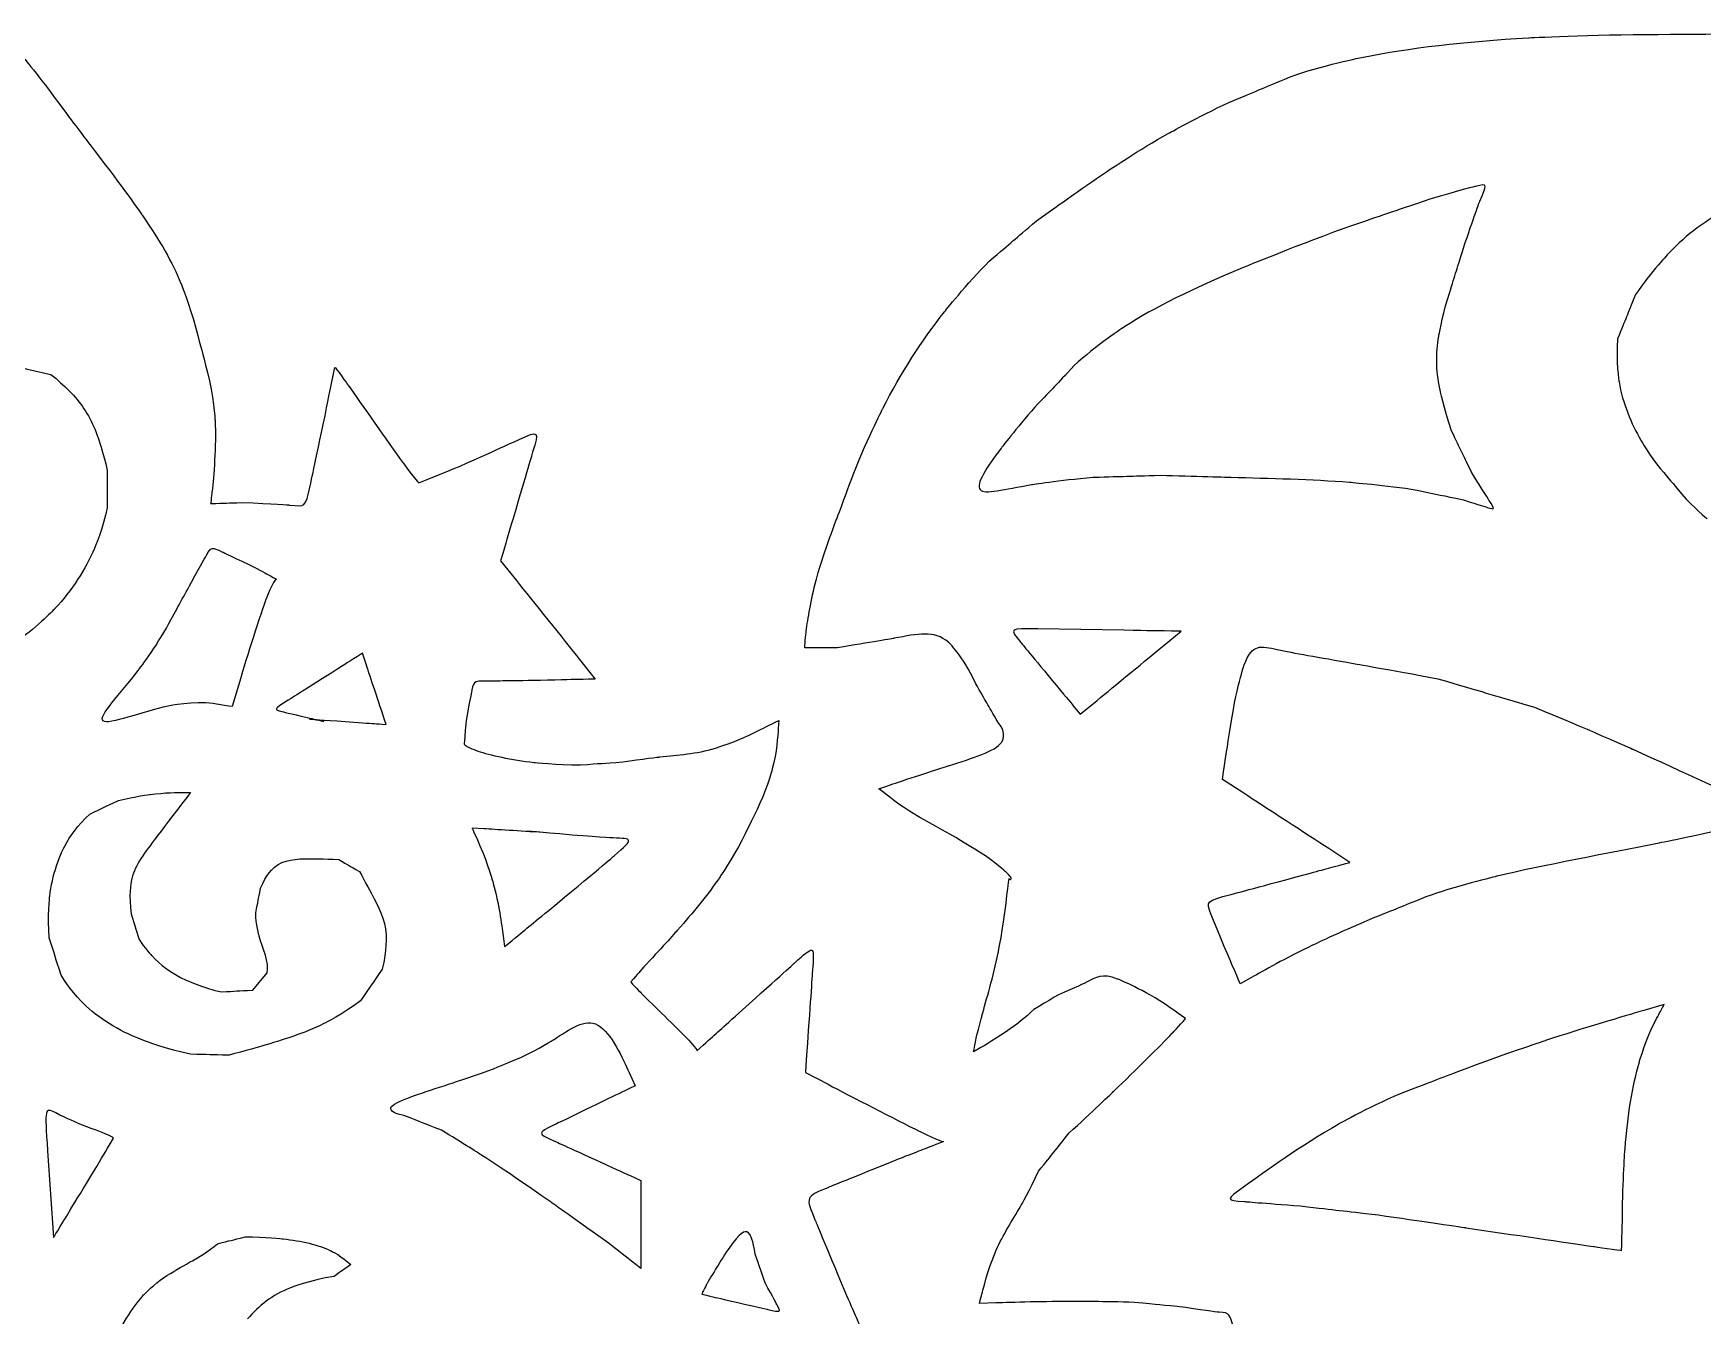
# Model space of a CAD drawing. Extents: x 0 to 339, y 0 to 248.
# Drawn here: x 104.5 to 189.9, y 177 to 242.6 of the extents above; entities that cross this region are included whole.
import ezdxf

# ---------------------------------------------------------------- set-up
doc = ezdxf.new("R2010")
doc.units = 0
doc.layers.add('layer_1', color=7, linetype='CONTINUOUS')

msp = doc.modelspace()

# ---------------------------------------------------------------- linework, layer by layer
at = {"layer": 'layer_1', "color": 1}
for p, q in [((152.9109, 219.294818), (152.9109, 219.294818)), ((128.397643, 215.655684), (129.20461, 214.646956)), ((160.259317, 212.097718), (155.865267, 212.173281)), ((162.330249, 211.340029), (163.188884, 212.047215)), ((121.534679, 210.316547), (121.332663, 210.922659)), ((168.113488, 211.112566), (168.113488, 211.112566)), ((132.432241, 210.61229), (133.239276, 209.603561)), ((114.993815, 209.280951), (114.665665, 208.195112)), ((158.037264, 207.804673), (158.895836, 208.511859)), ((108.074294, 207.462543), (108.074294, 207.462543)), ((118.628501, 207.559816), (118.628501, 207.559816)), ((119.362746, 207.437487), (119.211233, 207.462543)), ((142.619904, 207.485541), (142.594526, 207.082023)), ((122.544891, 207.285974), (122.544891, 207.285974)), ((147.989774, 203.794489), (147.737574, 203.996245)), ((166.396026, 203.763825), (165.309991, 204.470947)), ((112.215761, 203.801058), (112.54423, 203.801058)), ((127.545062, 201.944579), (126.938946, 201.982713)), ((171.825417, 200.228469), (170.739642, 200.935591)), ((128.529827, 196.477441), (128.605777, 195.921832)), ((115.72638, 193.699391), (116.458626, 194.583151)), ((166.800254, 194.34422), (166.219198, 194.01607)), ((187.886959, 192.955419), (186.851755, 192.652333)), ((133.378485, 191.906494), (133.378485, 191.906494)), ((152.95767, 190.756941), (152.579208, 190.530188)), ((134.969366, 189.481969), (135.272456, 188.800294)), ((143.981716, 189.480426), (145.141766, 188.875147)), ((105.233305, 185.479323), (105.536395, 181.034766)), ((135.575478, 183.951637), (135.575478, 183.168564)), ((166.446593, 183.662203), (166.446593, 183.662203)), ((140.286666, 180.782247), (140.286666, 180.782247)), ((153.714202, 177.694725), (152.881847, 177.66967))]:
    msp.add_line(p, q, dxfattribs=at)
for points in [[(172.525965, 241.418343), (174.770243, 241.8723), (177.746061, 242.225379), (180.948691, 242.401692)], [(180.948691, 242.401692), (180.948691, 242.401692), (184.151262, 242.578393), (187.58065, 242.578393)], [(187.58065, 242.578393), (191.035481, 242.603449), (191.035481, 242.603449), (194.490248, 242.628832)], [(103.936883, 241.478251), (103.936883, 241.478251), (104.844732, 240.36864), (105.802703, 239.057596)], [(168.768882, 240.409934), (170.281688, 240.964386), (172.525965, 241.418343), (172.525965, 241.418343)], [(165.641811, 239.098566), (167.205378, 239.75428), (167.205378, 239.75428), (168.768882, 240.409934)], [(105.802703, 239.057596), (106.88693, 237.619967), (106.88693, 237.619967), (107.971545, 236.182661)], [(162.540446, 237.509615), (162.540446, 237.509615), (164.028127, 238.342034), (165.641811, 239.098566)], [(158.379135, 234.86182), (159.690502, 235.769738), (161.052314, 236.677588), (162.540446, 237.509615)], [(107.971545, 236.182661), (109.182034, 234.619093), (110.089884, 233.307721), (110.089884, 233.307721)], [(155.807226, 233.046443), (157.067767, 233.95397), (158.379135, 234.86182), (158.379135, 234.86182)], [(178.239891, 234.800428), (178.239891, 234.800428), (177.532705, 234.623795), (175.967271, 234.169256)], [(178.467354, 234.042739), (178.795505, 234.876442), (178.947018, 234.977388), (178.239891, 234.800428)], [(175.967271, 234.169256), (173.744895, 233.411567), (173.744895, 233.411567), (171.52239, 232.653874)], [(177.633779, 231.643985), (178.138885, 233.209487), (178.467354, 234.042739), (178.467354, 234.042739)], [(110.089884, 233.307721), (110.997738, 231.996353), (111.603012, 230.937505), (112.056969, 229.827898)], [(153.386179, 230.978475), (154.596737, 232.012332), (154.596737, 232.012332), (155.807226, 233.046443)], [(191.245677, 233.68921), (190.058573, 233.108541), (189.048684, 232.351235), (188.139546, 231.39153)], [(171.52239, 232.653874), (168.643654, 231.593546), (166.219198, 230.583397), (166.219198, 230.583397)], [(176.825583, 229.068015), (177.229679, 230.355934), (177.229679, 230.355934), (177.633779, 231.643985)], [(188.139546, 231.39153), (188.139546, 231.39153), (187.23034, 230.431757), (186.422276, 229.270095)], [(151.091849, 228.381183), (151.091849, 228.381183), (152.226516, 229.818812), (153.386179, 230.978475)], [(166.219198, 230.583397), (163.794673, 229.573249), (161.825075, 228.613481), (160.309825, 227.628324)], [(112.056969, 229.827898), (112.056969, 229.827898), (112.510862, 228.718287), (112.813178, 227.558561)], [(176.371303, 227.149052), (176.371303, 227.149052), (176.52288, 228.05819), (176.825583, 229.068015)], [(186.422276, 229.270095), (185.967609, 228.133366), (185.967609, 228.133366), (185.512942, 226.997152)], [(147.939335, 223.438284), (148.847185, 225.228992), (149.956796, 226.943877), (151.091849, 228.381183)], [(112.813178, 227.558561), (113.115754, 226.423571), (113.115754, 226.423571), (113.418393, 225.2889)], [(160.309825, 227.628324), (160.309825, 227.628324), (158.794443, 226.643559), (157.73411, 225.63367)], [(176.421811, 224.446561), (176.219854, 225.431718), (176.219854, 226.239782), (176.371303, 227.149052)], [(185.512942, 226.997152), (185.412, 225.886253), (185.588955, 224.800091), (185.588955, 224.800091)], [(103.894301, 225.531759), (104.651926, 225.354803), (104.651926, 225.354803), (105.409619, 225.178229)], [(119.420077, 223.069618), (119.672277, 224.305163), (119.672277, 224.305163), (119.924473, 225.541036)], [(119.924473, 225.541036), (119.924473, 225.591475), (120.605183, 224.633182), (120.605183, 224.633182)], [(157.73411, 225.63367), (156.723966, 224.572951), (156.723966, 224.572951), (155.713818, 223.512368)], [(105.409619, 225.178229), (106.116741, 224.62262), (106.646907, 224.016504), (106.646907, 224.016504)], [(113.418393, 225.2889), (113.721033, 224.179225), (113.796528, 222.842478), (113.796528, 222.842478)], [(120.605183, 224.633182), (121.286284, 223.674893), (122.648091, 221.708194), (123.37924, 220.699402)], [(185.588955, 224.800091), (185.765593, 223.714252), (186.220128, 222.6536), (186.700178, 221.820025)], [(106.646907, 224.016504), (107.177456, 223.410328), (107.531049, 222.753709), (107.808696, 221.970637)], [(177.027663, 222.300394), (176.62389, 223.461796), (176.421811, 224.446561), (176.421811, 224.446561)], [(113.796528, 222.842478), (113.87235, 221.506051), (113.721033, 219.94287), (113.64521, 219.211329)], [(118.663545, 219.488913), (118.663545, 219.488913), (118.915745, 220.648959), (119.420077, 223.069618)], [(146.325651, 219.782079), (147.031417, 221.647963), (147.939335, 223.438284), (147.939335, 223.438284)], [(155.713818, 223.512368), (154.754045, 222.401468), (153.996352, 221.416312), (153.996352, 221.416312)], [(107.808696, 221.970637), (107.808696, 221.970637), (108.086663, 221.187884), (108.288679, 220.279069)], [(129.355545, 221.859129), (130.364341, 222.313086), (130.364341, 222.313086), (130.036318, 221.203475)], [(178.037811, 220.1789), (177.532705, 221.239679), (177.532705, 221.239679), (177.027663, 222.300394)], [(126.329675, 220.497705), (128.346817, 221.405236), (129.355545, 221.859129), (129.355545, 221.859129)], [(130.036318, 221.203475), (130.036318, 221.203475), (129.708623, 220.093864), (129.053292, 217.874902)], [(153.996352, 221.416312), (153.23879, 220.431547), (152.683505, 219.572784), (152.9109, 219.294818)], [(186.700178, 221.820025), (186.700178, 221.820025), (187.179837, 220.986837), (187.684943, 220.38098)], [(108.288679, 220.279069), (108.288679, 219.319359), (108.288679, 219.319359), (108.288679, 218.359718)], [(123.37924, 220.699402), (123.37924, 220.699402), (124.11078, 219.69067), (124.211335, 219.640231)], [(124.211335, 219.640231), (125.270507, 220.068808), (125.270507, 220.068808), (126.329675, 220.497705)], [(187.684943, 220.38098), (188.240552, 219.724297), (188.240552, 219.724297), (188.796161, 219.067678)], [(117.604378, 218.505241), (118.411345, 218.429741), (118.411345, 218.328863), (118.663545, 219.488913)], [(145.21604, 216.806329), (145.770876, 218.294011), (145.770876, 218.294011), (146.325651, 219.782079)], [(152.9109, 219.294818), (153.13804, 219.017175), (154.147865, 219.320329), (155.537181, 219.547469)], [(155.537181, 219.547469), (155.537181, 219.547469), (156.926046, 219.774864), (158.693496, 219.926441)], [(158.693496, 219.926441), (160.410894, 219.976944), (160.410894, 219.976944), (162.128233, 220.027451)], [(162.128233, 220.027451), (163.794673, 219.976944), (165.739534, 219.926441), (165.739534, 219.926441)], [(165.739534, 219.926441), (167.684009, 219.875938), (169.906062, 219.825371), (171.800293, 219.673858)], [(171.800293, 219.673858), (171.800293, 219.673858), (173.694328, 219.522218), (175.260149, 219.269758)], [(178.947018, 218.739209), (178.947018, 218.739209), (178.643928, 219.219255), (178.037811, 220.1789)], [(113.64521, 219.211329), (113.64521, 219.211329), (113.569711, 218.48018), (113.569711, 218.581059)], [(113.569711, 218.581059), (114.376746, 218.606119), (114.376746, 218.606119), (115.183718, 218.631498)], [(115.183718, 218.631498), (116.797338, 218.581059), (117.604378, 218.505241), (117.604378, 218.505241)], [(175.260149, 219.269758), (176.447253, 219.017175), (176.447253, 219.017175), (177.634039, 218.764715)], [(177.634039, 218.764715), (178.441912, 218.512069), (178.846008, 218.38568), (178.846008, 218.38568)], [(178.846008, 218.38568), (179.25004, 218.259546), (179.25004, 218.259546), (178.947018, 218.739209)], [(188.796161, 219.067678), (189.40189, 218.360556), (190.08402, 217.804947), (190.08402, 217.804947)], [(108.288679, 218.359718), (108.086663, 217.349506), (107.632059, 216.288791), (107.632059, 216.288791)], [(129.053292, 217.874902), (128.725274, 216.765295), (128.725274, 216.765295), (128.397643, 215.655684)], [(144.535326, 214.662866), (144.535326, 214.662866), (144.812523, 215.697042), (145.21604, 216.806329)], [(107.632059, 216.288791), (107.177456, 215.228072), (106.470334, 214.117177), (105.611635, 213.20797)], [(113.352427, 215.92283), (113.60495, 216.377428), (113.60495, 216.377428), (114.185683, 216.099462)], [(114.185683, 216.099462), (114.185683, 216.099462), (114.766671, 215.821819), (115.928396, 215.26621)], [(112.594738, 214.559088), (113.099844, 215.468226), (113.352427, 215.92283), (113.352427, 215.92283)], [(115.928396, 215.26621), (116.433502, 214.988244), (116.433502, 214.988244), (116.938608, 214.710602)], [(111.433012, 212.437654), (112.013745, 213.498373), (112.013745, 213.498373), (112.594738, 214.559088)], [(116.938608, 214.710602), (116.787095, 214.710602), (116.382999, 213.624439), (116.382999, 213.624439)], [(129.20461, 214.646956), (130.011586, 213.638224), (131.62527, 211.621022), (132.432241, 210.61229)], [(144.03093, 212.065897), (144.10643, 212.671108), (144.257747, 213.629078), (144.535326, 214.662866)], [(116.382999, 213.624439), (115.978967, 212.538664), (115.322284, 210.36705), (114.993815, 209.280951)], [(105.611635, 213.20797), (105.611635, 213.20797), (104.753, 212.298832), (103.743111, 211.591646)], [(109.867578, 210.038581), (109.867578, 210.038581), (110.776716, 211.225749), (111.433012, 212.437654)], [(143.955112, 211.208418), (143.955112, 211.460619), (144.03093, 212.065897), (144.03093, 212.065897)], [(148.519554, 211.687435), (148.519554, 211.687435), (147.283617, 211.460619), (145.619558, 211.208418)], [(151.293542, 211.485356), (150.56207, 212.115949), (149.755035, 211.914575), (148.519554, 211.687435)], [(155.865267, 212.173281), (154.400516, 212.198728), (154.400516, 212.198728), (155.006632, 211.466095)], [(163.188884, 212.047215), (161.724133, 212.07227), (161.724133, 212.07227), (160.259317, 212.097718)], [(121.332663, 210.922659), (120.575038, 210.442677), (120.575038, 210.442677), (119.817345, 209.962954)], [(145.619558, 211.208418), (144.787526, 211.208418), (144.787526, 211.208418), (143.955112, 211.208418)], [(152.68009, 209.392719), (152.02476, 210.855021), (151.293542, 211.485356), (151.293542, 211.485356)], [(155.006632, 211.466095), (155.006632, 211.466095), (155.612744, 210.733913), (156.825036, 209.269484)], [(158.895836, 208.511859), (159.754535, 209.218981), (161.47155, 210.632902), (162.330249, 211.340029)], [(166.421214, 210.32988), (166.825246, 211.441035), (167.279849, 211.289521), (168.113488, 211.112566)], [(168.113488, 211.112566), (168.946744, 210.935992), (170.158522, 210.733913), (172.002373, 210.405444)], [(108.074294, 207.462543), (107.796647, 207.690006), (108.958372, 208.851732), (109.867578, 210.038581)], [(119.817345, 209.962954), (118.302413, 209.003308), (117.544725, 208.523263), (117.544725, 208.523263)], [(122.544891, 207.285974), (122.140859, 208.498202), (121.736763, 209.710431), (121.534679, 210.316547)], [(165.663584, 206.845028), (166.017113, 209.218531), (166.421214, 210.32988), (166.421214, 210.32988)], [(172.002373, 210.405444), (172.002373, 210.405444), (173.845837, 210.077293), (176.320477, 209.623013)], [(128.06962, 209.502683), (127.035832, 209.502683), (127.035832, 209.553122), (126.934953, 209.048722)], [(131.171313, 209.553122), (129.103731, 209.502683), (128.06962, 209.502683), (128.06962, 209.502683)], [(133.239276, 209.603561), (132.205101, 209.578178), (132.205101, 209.578178), (131.171313, 209.553122)], [(153.840141, 207.375194), (153.260309, 208.383922), (153.260309, 208.383922), (152.68009, 209.392719)], [(156.825036, 209.269484), (157.431089, 208.536856), (157.431089, 208.536856), (158.037264, 207.804673)], [(176.320477, 209.623013), (178.795505, 208.890512), (178.795505, 208.890512), (181.270464, 208.158202)], [(113.705956, 208.346625), (112.746315, 208.498202), (111.407565, 208.220236), (111.407565, 208.220236)], [(114.665665, 208.195112), (114.185683, 208.270739), (114.185683, 208.270739), (113.705956, 208.346625)], [(117.544725, 208.523263), (116.787095, 208.043599), (116.787095, 208.043599), (117.216251, 207.942593)], [(126.934953, 209.048722), (126.934953, 209.048722), (126.834075, 208.54439), (126.632314, 207.485541)], [(111.407565, 208.220236), (110.069271, 207.942593), (108.35226, 207.235403), (108.074294, 207.462543)], [(117.216251, 207.942593), (117.216251, 207.942593), (117.645794, 207.841583), (118.504111, 207.639503)], [(118.504111, 207.639503), (118.933267, 207.538493), (118.933267, 207.538493), (119.362746, 207.437487)], [(118.628501, 207.559816), (118.73009, 207.552733), (118.831678, 207.545581), (118.933267, 207.538493)], [(119.211233, 207.462543), (119.089032, 207.483096), (118.868333, 207.519879), (118.628501, 207.559816)], [(118.933267, 207.538493), (118.933267, 207.538493), (120.137246, 207.454299), (121.340907, 207.370105)], [(126.632314, 207.485541), (126.581875, 206.880267), (126.581875, 206.880267), (126.531436, 206.275052)], [(141.510298, 206.930706), (142.065069, 207.207962), (142.065069, 207.207962), (142.619904, 207.485541)], [(181.270464, 208.158202), (183.745105, 207.14799), (186.296078, 206.011389), (186.296078, 206.011389)], [(121.340907, 207.370105), (121.942899, 207.327846), (121.942899, 207.327846), (122.544891, 207.285974)], [(139.392278, 206.073295), (139.392278, 206.073295), (140.40101, 206.375935), (141.510298, 206.930706)], [(142.594526, 207.082023), (142.569465, 206.678506), (142.519026, 205.871534), (142.291886, 205.014123)], [(154.016837, 206.366461), (154.016837, 206.366461), (154.344537, 206.820423), (153.840141, 207.375194)], [(165.309991, 204.470947), (165.486952, 205.65786), (165.486952, 205.65786), (165.663584, 206.845028)], [(126.531436, 206.275052), (126.632314, 206.123734), (127.237529, 205.921973), (127.237529, 205.921973)], [(127.237529, 205.921973), (127.842803, 205.720217), (128.952414, 205.468017), (130.112464, 205.341759)], [(136.542403, 205.619338), (137.475631, 205.720217), (138.383486, 205.770656), (139.392278, 206.073295)], [(151.343981, 205.181356), (152.529092, 205.559813), (153.688819, 205.912505), (154.016837, 206.366461)], [(186.296078, 206.011389), (188.846732, 204.875111), (191.472817, 203.612635), (192.78612, 203.031579)], [(130.112464, 205.341759), (130.112464, 205.341759), (131.272514, 205.215821), (132.48268, 205.215821)], [(132.48268, 205.215821), (133.566908, 205.291316), (133.566908, 205.291316), (134.651522, 205.367138)], [(134.651522, 205.367138), (135.609493, 205.518456), (136.542403, 205.619338), (136.542403, 205.619338)], [(142.291886, 205.014123), (142.291886, 205.014123), (142.065069, 204.156649), (141.661939, 203.249118)], [(148.948063, 204.399763), (150.158552, 204.803217), (151.343981, 205.181356), (151.343981, 205.181356)], [(147.737574, 203.996245), (148.342789, 204.198006), (148.342789, 204.198006), (148.948063, 204.399763)], [(107.392551, 202.68984), (108.124797, 203.043433), (108.124797, 203.043433), (108.857366, 203.397026)], [(108.857366, 203.397026), (109.716001, 203.599042), (110.47369, 203.700052), (110.47369, 203.700052)], [(110.47369, 203.700052), (111.23132, 203.801058), (111.887616, 203.801058), (112.215761, 203.801058)], [(112.54423, 203.801058), (112.215761, 203.371578), (112.215761, 203.371578), (111.887616, 202.942422)], [(141.661939, 203.249118), (141.207982, 202.315889), (141.207982, 202.315889), (140.754089, 201.382979)], [(149.528282, 202.709938), (148.746307, 203.189274), (148.24197, 203.592728), (147.989774, 203.794489)], [(170.739642, 200.935591), (169.653479, 201.642777), (167.481929, 203.056703), (166.396026, 203.763825)], [(106.306389, 201.401662), (106.306389, 201.401662), (106.786439, 202.184734), (107.392551, 202.68984)], [(111.887616, 202.942422), (111.23132, 202.083723), (110.675706, 201.351154), (110.675706, 201.351154)], [(151.368723, 201.67615), (150.309874, 202.230921), (149.528282, 202.709938), (149.528282, 202.709938)], [(126.938946, 201.982713), (126.938946, 201.982713), (126.938946, 201.982713), (127.343046, 201.073511)], [(130.575312, 201.755254), (129.363083, 201.831205), (128.151174, 201.906768), (127.545062, 201.944579)], [(131.434011, 201.679691), (130.575312, 201.755254), (130.575312, 201.755254), (129.716676, 201.831205)], [(134.161234, 201.477612), (134.161234, 201.477612), (133.201524, 201.528114), (131.434011, 201.679691)], [(134.211737, 200.568469), (135.272456, 201.477612), (135.120879, 201.427104), (134.161234, 201.477612)], [(153.184486, 200.566539), (152.276573, 201.12131), (152.276573, 201.12131), (151.368723, 201.67615)], [(192.180008, 202.19839), (190.260912, 201.743787), (187.634504, 201.213234), (187.634504, 201.213234)], [(105.347066, 198.497865), (105.473524, 199.55858), (105.82673, 200.618976), (106.306389, 201.401662)], [(110.675706, 201.351154), (110.120097, 200.618976), (109.665494, 200.01286), (109.513985, 199.255171)], [(127.343046, 201.073511), (127.747142, 200.164373), (128.024721, 199.154161), (128.024721, 199.154161)], [(140.754089, 201.382979), (140.249688, 200.424622), (139.619031, 199.491393), (139.619031, 199.491393)], [(187.634504, 201.213234), (185.007899, 200.683136), (181.674628, 200.076956), (179.351114, 199.521347)], [(116.13048, 198.901961), (116.382999, 199.608764), (116.837602, 199.987417), (116.837602, 199.987417)], [(116.837602, 199.987417), (117.292201, 200.366389), (117.948497, 200.416892), (118.655624, 200.416892)], [(118.655624, 200.416892), (118.655624, 200.416892), (119.362746, 200.416892), (120.120435, 200.366389)], [(120.120435, 200.366389), (120.650601, 200.063363), (120.650601, 200.063363), (121.18115, 199.760277)], [(121.18115, 199.760277), (121.484176, 199.204987), (121.812326, 198.598875), (121.812326, 198.598875)], [(130.878402, 197.790743), (133.151345, 199.659267), (134.211737, 200.568469), (134.211737, 200.568469)], [(154.269037, 199.709447), (154.269037, 199.709447), (153.941019, 200.012022), (153.184486, 200.566539)], [(169.401343, 199.571914), (170.613571, 199.9), (170.613571, 199.9), (171.825417, 200.228469)], [(109.513985, 199.255171), (109.513985, 199.255171), (109.362472, 198.497542), (109.513985, 197.588663)], [(115.877893, 197.639166), (116.004023, 198.270402), (116.004023, 198.270402), (116.13048, 198.901961)], [(128.024721, 199.154161), (128.302751, 198.143949), (128.454264, 197.03305), (128.529827, 196.477441)], [(139.619031, 199.491393), (138.98876, 198.558483), (138.232228, 197.650952), (137.450252, 196.768098)], [(154.243658, 198.145883), (154.319476, 198.776154), (154.319476, 198.776154), (154.394976, 199.406812)], [(154.445415, 199.356373), (154.495854, 199.356373), (154.596737, 199.406812), (154.269037, 199.709447)], [(154.394976, 199.406812), (154.394976, 199.356373), (154.445415, 199.356373), (154.445415, 199.356373)], [(165.739534, 198.586698), (165.739534, 198.586698), (166.976886, 198.915299), (169.401343, 199.571914)], [(179.351114, 199.521347), (179.351114, 199.521347), (177.027663, 198.965738), (175.714684, 198.460632)], [(105.321624, 196.376435), (105.220937, 197.43715), (105.347066, 198.497865), (105.347066, 198.497865)], [(121.812326, 198.598875), (122.140859, 197.992759), (122.494388, 197.33614), (122.544891, 196.527943)], [(153.840141, 195.59858), (153.840141, 195.59858), (154.092336, 196.834511), (154.243658, 198.145883)], [(164.729582, 197.551425), (164.451616, 198.258616), (164.502118, 198.258616), (165.739534, 198.586698)], [(175.714684, 198.460632), (174.275316, 197.87964), (174.275316, 197.87964), (172.835693, 197.298843)], [(109.513985, 197.588663), (109.716001, 196.932044), (109.716001, 196.932044), (109.918081, 196.275425)], [(116.05453, 196.452062), (116.05453, 196.452062), (115.877893, 197.083557), (115.877893, 197.639166)], [(128.605777, 195.921832), (129.742055, 196.856094), (129.742055, 196.856094), (130.878402, 197.790743)], [(165.613018, 195.430382), (165.007224, 196.844303), (164.729582, 197.551425), (164.729582, 197.551425)], [(172.835693, 197.298843), (171.27019, 196.642611), (169.906385, 195.985991), (169.906385, 195.985991)], [(105.927735, 194.45708), (105.624714, 195.416726), (105.624714, 195.416726), (105.321624, 196.376435)], [(116.458626, 194.583151), (116.585079, 195.113699), (116.231486, 195.820821), (116.05453, 196.452062)], [(122.544891, 196.527943), (122.544891, 196.527943), (122.595398, 195.719816), (122.342875, 194.760106)], [(137.450252, 196.768098), (137.450252, 196.768098), (136.668664, 195.885627), (135.862011, 195.028217)], [(109.918081, 196.275425), (110.1706, 195.871329), (110.5747, 195.44185), (110.5747, 195.44185)], [(143.426881, 195.078656), (144.435672, 195.986506), (144.435672, 195.986506), (144.35985, 194.901955)], [(153.008109, 192.370953), (153.234926, 193.203367), (153.58794, 194.36303), (153.840141, 195.59858)], [(169.906385, 195.985991), (168.54258, 195.329372), (167.380855, 194.672689), (166.800254, 194.34422)], [(110.5747, 195.44185), (110.978796, 195.012694), (111.534023, 194.55809), (112.316772, 194.204497)], [(122.342875, 194.760106), (121.787266, 193.951974), (121.787266, 193.951974), (121.231657, 193.143782)], [(135.862011, 195.028217), (135.458494, 194.57426), (135.458494, 194.57426), (135.054976, 194.120303)], [(140.40101, 192.355361), (142.418148, 194.170742), (143.426881, 195.078656), (143.426881, 195.078656)], [(144.35985, 194.901955), (144.35985, 194.901955), (144.284355, 193.817728), (144.133033, 191.649204)], [(166.219198, 194.01607), (165.916171, 194.72326), (165.916171, 194.72326), (165.613018, 195.430382)], [(107.215595, 192.866135), (107.215595, 192.866135), (106.432841, 193.598704), (105.927735, 194.45708)], [(112.316772, 194.204497), (112.316772, 194.204497), (113.099844, 193.850968), (114.110056, 193.598381)], [(135.054976, 194.120303), (135.054976, 194.069859), (135.634871, 193.489709), (135.634871, 193.489709)], [(158.328696, 194.085838), (158.328696, 194.085838), (157.773924, 193.808582), (156.916832, 193.455504)], [(159.942703, 194.262216), (159.135731, 194.564791), (158.883531, 194.363417), (158.328696, 194.085838)], [(162.111158, 193.152928), (160.749738, 193.959576), (159.942703, 194.262216), (159.942703, 194.262216)], [(114.110056, 193.598381), (114.918248, 193.648888), (114.918248, 193.648888), (115.72638, 193.699391)], [(121.231657, 193.143782), (120.372958, 192.487482), (119.362746, 191.982376), (119.362746, 191.982376)], [(135.634871, 193.489709), (136.215026, 192.909814), (137.374753, 191.800526), (137.929593, 191.220371)], [(156.916832, 193.455504), (156.286498, 193.077105), (156.286498, 193.077105), (155.655904, 192.698971)], [(163.42253, 192.245014), (162.766876, 192.698971), (162.766876, 192.698971), (162.111158, 193.152928)], [(187.432424, 192.09672), (187.659819, 192.525944), (187.659819, 192.525944), (187.886959, 192.955419)], [(110.195724, 191.098298), (109.059382, 191.527841), (107.998667, 192.133957), (107.215595, 192.866135)], [(131.13092, 191.174248), (131.939117, 191.679354), (132.696742, 192.285466), (133.378485, 191.906494)], [(138.433925, 190.590037), (139.417338, 191.472503), (139.417338, 191.472503), (140.40101, 192.355361)], [(152.68009, 191.034525), (152.780969, 191.538921), (153.008109, 192.370953), (153.008109, 192.370953)], [(155.655904, 192.698971), (155.252386, 192.295453), (154.672555, 191.866552), (154.672555, 191.866552)], [(162.74182, 191.488482), (162.74182, 191.488482), (163.372091, 192.144131), (163.42253, 192.245014)], [(186.851755, 192.652333), (185.816095, 192.349175), (183.745491, 191.743514), (181.826073, 191.111891)], [(186.624228, 190.026179), (186.624228, 190.026179), (186.977821, 191.238408), (187.432424, 192.09672)], [(119.362746, 191.982376), (118.352597, 191.477338), (117.191195, 191.12374), (116.231486, 190.845779)], [(133.378485, 191.906494), (134.060547, 191.527841), (134.66634, 190.164036), (134.969366, 189.481969)], [(137.929593, 191.220371), (137.929593, 191.220371), (138.484364, 190.640476), (138.433925, 190.590037)], [(144.133033, 191.649204), (144.057215, 190.564654), (144.057215, 190.564654), (143.981716, 189.480426)], [(154.672555, 191.866552), (154.092336, 191.438043), (153.33574, 190.984081), (152.95767, 190.756941)], [(159.740942, 188.512987), (160.90106, 189.622662), (162.111158, 190.832764), (162.74182, 191.488482)], [(112.54423, 190.416618), (111.332325, 190.669142), (110.195724, 191.098298), (110.195724, 191.098298)], [(114.514152, 190.366052), (113.529, 190.391176), (113.529, 190.391176), (112.54423, 190.416618)], [(116.231486, 190.845779), (116.231486, 190.845779), (115.271777, 190.568131), (114.514152, 190.366052)], [(129.464476, 190.265041), (130.322788, 190.669142), (131.13092, 191.174248), (131.13092, 191.174248)], [(152.579208, 190.530188), (152.629651, 190.782325), (152.629651, 190.782325), (152.68009, 191.034525)], [(181.826073, 191.111891), (181.826073, 191.111891), (179.906723, 190.480719), (178.139272, 189.8241)], [(125.726717, 188.875857), (125.726717, 188.875857), (126.888443, 189.254829), (127.747142, 189.557919)], [(127.747142, 189.557919), (128.605777, 189.911512), (128.605777, 189.911512), (129.464476, 190.265041)], [(178.139272, 189.8241), (176.421811, 189.167417), (176.421811, 189.167417), (174.70454, 188.510861)], [(185.891982, 185.581558), (186.018048, 187.248385), (186.270635, 188.813824), (186.624228, 190.026179)], [(122.822538, 187.739579), (123.100505, 188.042601), (124.564992, 188.497204), (125.726717, 188.875857)], [(135.272456, 188.800294), (134.438813, 188.396194), (134.438813, 188.396194), (133.605625, 187.992098)], [(145.141766, 188.875147), (146.301816, 188.269937), (148.621593, 187.059448), (149.806698, 186.479229)], [(133.605625, 187.992098), (131.939117, 187.184289), (131.105542, 186.780193), (131.105542, 186.780193)], [(157.471608, 186.394648), (158.580896, 187.403376), (159.740942, 188.512987), (159.740942, 188.512987)], [(174.70454, 188.510861), (173.037709, 187.854242), (171.219364, 186.818523), (171.219364, 186.818523)], [(105.650156, 187.411429), (105.081792, 187.701764), (105.081792, 187.701764), (105.233305, 185.479323)], [(106.805313, 186.874694), (106.805313, 186.874694), (106.218138, 187.121094), (105.650156, 187.411429)], [(123.453774, 187.285299), (122.544891, 187.436489), (122.822538, 187.739579), (122.822538, 187.739579)], [(125.373125, 186.52767), (124.413415, 186.906323), (124.413415, 186.906323), (123.453774, 187.285299)], [(108.301753, 186.300211), (107.998667, 186.426664), (107.392551, 186.62868), (106.805313, 186.874694)], [(107.581875, 184.393484), (108.093168, 185.25837), (108.093168, 185.25837), (108.604779, 186.123574)], [(108.604779, 186.123574), (108.604779, 186.174077), (108.301753, 186.300211), (108.301753, 186.300211)], [(127.444052, 185.239492), (127.444052, 185.239492), (126.383337, 185.921558), (125.373125, 186.52767)], [(131.105542, 186.780193), (130.272285, 186.376093), (130.272285, 186.376093), (131.156044, 185.972061)], [(149.806698, 186.479229), (149.806698, 186.479229), (150.992196, 185.899398), (151.042635, 185.949837)], [(155.908104, 184.427563), (156.690016, 185.410975), (156.690016, 185.410975), (157.471608, 186.394648)], [(171.219364, 186.818523), (169.400956, 185.783251), (167.431426, 184.36933), (166.446593, 183.662203)], [(130.979407, 182.840419), (129.615666, 183.800123), (128.504767, 184.557753), (127.444052, 185.239492)], [(131.156044, 185.972061), (131.156044, 185.972061), (132.040122, 185.567965), (133.807641, 184.759769)], [(151.042635, 185.949837), (149.882521, 185.49588), (149.882521, 185.49588), (148.722471, 185.041923)], [(185.765593, 182.146953), (185.765593, 183.91479), (185.891982, 185.581558), (185.891982, 185.581558)], [(106.047683, 181.874527), (106.047683, 181.874527), (106.559299, 182.714284), (107.581875, 184.393484)], [(133.807641, 184.759769), (134.6914, 184.355737), (134.6914, 184.355737), (135.575478, 183.951637)], [(148.722471, 185.041923), (146.352255, 184.083953), (145.166821, 183.604681), (145.166821, 183.604681)], [(155.000186, 182.662621), (155.000186, 182.662621), (155.454147, 183.469592), (155.908104, 184.427563)], [(145.166821, 183.604681), (143.981716, 183.125664), (143.981716, 183.125664), (144.486112, 181.915175)], [(166.446593, 183.662203), (165.461504, 182.955017), (165.461504, 182.955017), (166.421214, 182.879131)], [(133.959154, 180.719307), (132.343212, 181.880709), (130.979407, 182.840419), (130.979407, 182.840419)], [(135.575478, 183.168564), (135.575478, 182.385815), (135.575478, 180.820381), (135.575478, 180.087812)], [(153.739258, 180.392964), (154.092336, 181.199936), (154.546293, 181.855649), (155.000186, 182.662621)], [(166.421214, 182.879131), (166.421214, 182.879131), (167.380855, 182.803504), (169.29995, 182.651991)], [(169.29995, 182.651991), (171.29525, 182.424469), (171.29525, 182.424469), (173.290228, 182.197329)], [(105.536395, 181.034766), (105.536395, 181.034766), (105.536395, 181.034766), (106.047683, 181.874527)], [(144.486112, 181.915175), (144.486112, 181.915175), (144.990444, 180.704685), (145.99924, 178.28403)], [(173.290228, 182.197329), (175.360836, 181.894366), (177.760232, 181.540773), (177.760232, 181.540773)], [(185.715021, 180.378984), (185.740469, 181.262743), (185.740469, 181.262743), (185.765593, 182.146953)], [(113.920404, 180.718984), (114.627531, 180.895621), (114.627531, 180.895621), (115.334653, 181.072577)], [(115.334653, 181.072577), (116.344865, 181.072577), (117.279127, 180.971571), (117.279127, 180.971571)], [(117.279127, 180.971571), (118.213776, 180.870497), (119.072088, 180.668481), (119.70326, 180.365391)], [(141.145365, 181.186279), (140.968728, 181.476614), (140.716209, 181.350543), (140.286666, 180.782247)], [(141.423331, 180.188822), (141.322321, 180.895944), (141.145365, 181.186279), (141.145365, 181.186279)], [(177.760232, 181.540773), (180.159246, 181.18718), (182.886469, 180.78308), (184.275653, 180.581064)], [(112.783739, 179.935912), (112.783739, 179.935912), (113.516308, 180.365391), (113.920404, 180.718984)], [(119.70326, 180.365391), (119.70326, 180.365391), (120.334819, 180.062369), (120.73892, 179.658269)], [(135.575478, 179.456576), (134.76735, 180.087812), (134.76735, 180.087812), (133.959154, 180.719307)], [(135.575478, 180.087812), (135.575478, 180.087812), (135.575478, 179.355566), (135.575478, 179.456576)], [(140.286666, 180.782247), (139.85751, 180.213878), (139.251394, 179.204053), (138.961059, 178.686196)], [(141.928438, 178.724007), (141.67585, 179.456253), (141.67585, 179.456253), (141.423331, 180.188822)], [(153.134047, 178.627959), (153.386179, 179.585929), (153.739258, 180.392964), (153.739258, 180.392964)], [(184.275653, 180.581064), (184.275653, 180.581064), (185.664582, 180.378984), (185.715021, 180.378984)], [(110.182969, 178.143338), (110.991165, 179.001973), (112.051493, 179.506756), (112.783739, 179.935912)], [(120.73892, 179.658269), (120.30944, 179.355243), (120.30944, 179.355243), (119.880221, 179.052157)], [(117.658167, 178.471488), (116.698458, 178.092835), (116.041839, 177.537221), (115.460782, 176.880543)], [(119.880221, 179.052157), (118.617808, 178.85046), (117.658167, 178.471488), (117.658167, 178.471488)], [(138.961059, 178.686196), (138.961059, 178.686196), (138.670725, 178.168398), (138.695785, 178.143338)], [(142.534554, 177.587729), (142.534554, 177.587729), (142.332538, 177.966701), (141.928438, 178.724007)], [(152.881847, 177.66967), (153.008109, 178.148687), (153.008109, 178.148687), (153.134047, 178.627959)], [(108.819227, 176.07241), (109.374841, 177.284639), (110.182969, 178.143338), (110.182969, 178.143338)], [(138.695785, 178.143338), (139.377528, 177.979069), (139.377528, 177.979069), (140.059526, 177.814805)], [(140.059526, 177.814805), (141.398271, 177.512102), (142.067259, 177.360589), (142.067259, 177.360589)], [(142.067259, 177.360589), (142.73657, 177.209076), (142.73657, 177.209076), (142.534554, 177.587729)], [(145.99924, 178.28403), (146.528633, 177.073541), (146.528633, 177.073541), (147.058412, 175.863052)], [(157.773924, 177.770225), (156.210357, 177.770225), (154.546293, 177.720109), (153.714202, 177.694725)], [(160.800177, 177.720109), (159.337488, 177.770225), (157.773924, 177.770225), (157.773924, 177.770225)], [(163.422917, 177.467908), (162.111549, 177.593847), (162.111549, 177.593847), (160.800177, 177.720109)], [(165.137415, 177.215713), (165.137415, 177.215713), (164.582643, 177.266152), (163.422917, 177.467908)], [(165.994826, 176.030279), (165.641811, 177.266152), (165.692254, 177.165269), (165.137415, 177.215713)]]:
    msp.add_open_spline(points, degree=3, dxfattribs=at)

doc.saveas('drawing.dxf')
